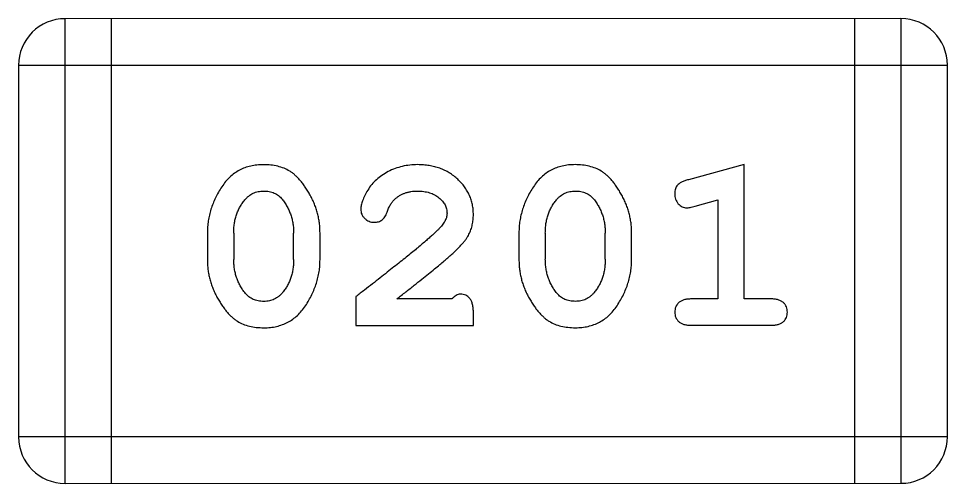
# Model space of a CAD drawing. Header units: millimetres. Extents: x 0 to 297, y 0 to 210.
# Drawn here: x 192.454 to 193.064, y 120.864 to 121.169 of the extents above; entities that cross this region are included whole.
import ezdxf

# ---------------------------------------------------------------- set-up
doc = ezdxf.new("R2010")
doc.units = ezdxf.units.MM
doc.layers.get('0').update_dxf_attribs({"linetype": 'CONTINUOUS'})

msp = doc.modelspace()

# ---------------------------------------------------------------- linework, layer by layer
at = {"color": 7, "linetype": 'Continuous'}
for p, q in [((193.03303, 121.16856), (192.48439, 121.16849)), ((192.48443, 120.86369), (192.48439, 121.16849)), ((192.51491, 120.8637), (192.51487, 121.1685)), ((193.00255, 121.16856), (193.00259, 120.86376)), ((193.03303, 121.16856), (193.03307, 120.86376)), ((192.45391, 121.13801), (193.06351, 121.13809)), ((192.45391, 121.13801), (192.45394, 120.89417)), ((193.06354, 120.89425), (193.06351, 121.13809)), ((192.93019, 121.07278), (192.89362, 121.0629)), ((192.93021, 120.98469), (192.93019, 121.07278)), ((192.89787, 121.0455), (192.91289, 121.04965)), ((192.91289, 121.04965), (192.9129, 120.98469)), ((192.57781, 121.02813), (192.57781, 121.01038)), ((192.59512, 121.02786), (192.59512, 121.01065)), ((192.63445, 121.01066), (192.63445, 121.02786)), ((192.65175, 121.01039), (192.65175, 121.02813)), ((192.78232, 121.02815), (192.78232, 121.0104)), ((192.79963, 121.02788), (192.79963, 121.01068)), ((192.83896, 121.01068), (192.83896, 121.02789)), ((192.85626, 121.01041), (192.85626, 121.02816)), ((192.67535, 120.98623), (192.67536, 120.96735)), ((192.73828, 120.98466), (192.7021, 120.98466)), ((192.9129, 120.98469), (192.8956, 120.98468)), ((192.94751, 120.98469), (192.93021, 120.98469)), ((192.75244, 120.96736), (192.75244, 120.97523)), ((192.67536, 120.96735), (192.75244, 120.96736)), ((192.8956, 120.96738), (192.94751, 120.96739)), ((193.06354, 120.89425), (192.45394, 120.89417)), ((192.48443, 120.86369), (193.03307, 120.86376))]:
    msp.add_line(p, q, dxfattribs=at)
for centre, start, end in [((192.48439, 121.13801), 90.00738, 180.00738), ((193.03303, 121.13808), 0.00738, 90.00738), ((192.48442, 120.89417), 180.00738, 270.00738), ((193.03306, 120.89424), 270.00738, 0.00738)]:
    msp.add_arc(centre, 0.03048, start, end, dxfattribs=at)
for points, knots in [([(192.6146, 121.07274), (192.61317, 121.07271), (192.61036, 121.07263), (192.60627, 121.07192), (192.60244, 121.07079), (192.59886, 121.06921), (192.59556, 121.06714), (192.59251, 121.06464), (192.58972, 121.06167), (192.58726, 121.05828), (192.58506, 121.05469), (192.58314, 121.051), (192.58148, 121.0473), (192.58015, 121.04353), (192.57909, 121.03974), (192.57836, 121.0359), (192.5779, 121.03203), (192.57784, 121.02943), (192.57781, 121.02813)], [0, 0, 0, 0, 0.06692, 0.130834, 0.19258, 0.252759, 0.312631, 0.373411, 0.436359, 0.501894, 0.568244, 0.632472, 0.69556, 0.757163, 0.818592, 0.878885, 0.939235, 1, 1, 1, 1]), ([(192.65175, 121.02813), (192.65173, 121.02921), (192.65169, 121.03135), (192.6514, 121.03454), (192.65086, 121.03768), (192.65019, 121.04078), (192.64927, 121.04383), (192.64816, 121.04684), (192.64686, 121.04981), (192.64536, 121.05269), (192.64376, 121.05542), (192.64213, 121.05798), (192.64047, 121.06029), (192.63881, 121.0624), (192.63709, 121.06425), (192.63539, 121.0659), (192.63365, 121.06733), (192.63129, 121.06889), (192.62811, 121.07049), (192.62394, 121.0718), (192.61939, 121.0726), (192.61624, 121.07269), (192.6146, 121.07274)], [0, 0, 0, 0, 0.049855, 0.099516, 0.148482, 0.19758, 0.246804, 0.296268, 0.346517, 0.397047, 0.446826, 0.49336, 0.537801, 0.579207, 0.617974, 0.654833, 0.689171, 0.722088, 0.786392, 0.853518, 0.924186, 1, 1, 1, 1]), ([(192.71575, 121.07276), (192.71405, 121.0727), (192.7107, 121.07258), (192.70576, 121.07173), (192.70101, 121.07029), (192.69652, 121.06831), (192.69238, 121.06588), (192.68873, 121.063), (192.68558, 121.05976), (192.68307, 121.05618), (192.6811, 121.05262), (192.67964, 121.0493), (192.67871, 121.04627), (192.67856, 121.04433), (192.67849, 121.04343)], [0, 0, 0, 0, 0.098286, 0.193983, 0.289056, 0.384352, 0.477435, 0.566197, 0.652355, 0.737986, 0.818188, 0.887401, 0.94802, 1, 1, 1, 1]), ([(192.75243, 121.04), (192.75239, 121.04111), (192.75232, 121.04331), (192.75186, 121.04655), (192.75103, 121.04965), (192.74991, 121.05263), (192.74844, 121.05548), (192.74666, 121.05819), (192.74455, 121.06078), (192.74216, 121.06322), (192.73951, 121.06545), (192.73666, 121.06743), (192.73361, 121.06907), (192.7304, 121.07045), (192.72699, 121.07146), (192.72341, 121.07224), (192.71964, 121.07267), (192.71706, 121.07273), (192.71575, 121.07276)], [0, 0, 0, 0, 0.060981, 0.120256, 0.178148, 0.236115, 0.293993, 0.352864, 0.413358, 0.476056, 0.539296, 0.602396, 0.665116, 0.728325, 0.792919, 0.859317, 0.928302, 1, 1, 1, 1]), ([(192.81911, 121.07277), (192.81768, 121.07273), (192.81487, 121.07266), (192.81078, 121.07194), (192.80695, 121.07082), (192.80337, 121.06924), (192.80007, 121.06717), (192.79702, 121.06466), (192.79424, 121.06169), (192.79178, 121.0583), (192.78958, 121.05471), (192.78765, 121.05103), (192.78599, 121.04733), (192.78467, 121.04356), (192.7836, 121.03977), (192.78287, 121.03593), (192.78241, 121.03205), (192.78235, 121.02946), (192.78232, 121.02815)], [0, 0, 0, 0, 0.06692, 0.130834, 0.19258, 0.252759, 0.312631, 0.373411, 0.436359, 0.501894, 0.568244, 0.632472, 0.69556, 0.757163, 0.818592, 0.878885, 0.939235, 1, 1, 1, 1]), ([(192.85626, 121.02816), (192.85624, 121.02924), (192.8562, 121.03138), (192.85591, 121.03457), (192.85537, 121.03771), (192.8547, 121.04081), (192.85378, 121.04386), (192.85267, 121.04687), (192.85137, 121.04984), (192.84987, 121.05272), (192.84827, 121.05544), (192.84665, 121.058), (192.84498, 121.06032), (192.84332, 121.06243), (192.8416, 121.06428), (192.8399, 121.06593), (192.83816, 121.06735), (192.8358, 121.06892), (192.83262, 121.07052), (192.82845, 121.07183), (192.82391, 121.07262), (192.82075, 121.07272), (192.81911, 121.07277)], [0, 0, 0, 0, 0.049855, 0.099516, 0.148482, 0.19758, 0.246804, 0.296268, 0.346517, 0.397047, 0.446826, 0.49336, 0.537801, 0.579207, 0.617974, 0.654833, 0.689171, 0.722088, 0.786392, 0.853518, 0.924186, 1, 1, 1, 1]), ([(192.89362, 121.0629), (192.89277, 121.06264), (192.89121, 121.06217), (192.88912, 121.06132), (192.8875, 121.06041), (192.8863, 121.05938), (192.8855, 121.0582), (192.88497, 121.05687), (192.88461, 121.05536), (192.88459, 121.05429), (192.88457, 121.05373)], [0, 0, 0, 0, 0.187321, 0.344927, 0.475328, 0.579604, 0.674244, 0.773631, 0.882025, 1, 1, 1, 1]), ([(192.60236, 121.04964), (192.60277, 121.0501), (192.60358, 121.051), (192.60492, 121.05218), (192.60632, 121.05321), (192.60784, 121.05402), (192.60943, 121.05466), (192.61113, 121.0551), (192.6129, 121.05538), (192.61411, 121.05542), (192.61473, 121.05544)], [0, 0, 0, 0, 0.13042, 0.256046, 0.378133, 0.498725, 0.620452, 0.742761, 0.869406, 1, 1, 1, 1]), ([(192.61473, 121.05544), (192.61536, 121.05543), (192.6166, 121.05541), (192.6184, 121.05515), (192.6201, 121.05474), (192.62168, 121.05415), (192.62315, 121.05341), (192.62451, 121.05249), (192.62577, 121.05141), (192.6265, 121.05058), (192.62687, 121.05016)], [0, 0, 0, 0, 0.138115, 0.270177, 0.397547, 0.520057, 0.63869, 0.757499, 0.878226, 1, 1, 1, 1]), ([(192.70076, 121.05007), (192.70126, 121.05049), (192.70226, 121.05135), (192.70388, 121.05246), (192.70562, 121.05336), (192.70744, 121.05413), (192.70936, 121.05473), (192.71137, 121.05513), (192.71347, 121.05543), (192.7149, 121.05544), (192.71563, 121.05545)], [0, 0, 0, 0, 0.121873, 0.243139, 0.363336, 0.485133, 0.607572, 0.734701, 0.864814, 1, 1, 1, 1]), ([(192.71563, 121.05545), (192.71704, 121.05541), (192.71973, 121.05532), (192.72354, 121.05447), (192.72693, 121.0531), (192.72981, 121.05117), (192.73213, 121.04891), (192.73388, 121.04644), (192.73492, 121.04373), (192.73506, 121.04186), (192.73513, 121.04093)], [0, 0, 0, 0, 0.156344, 0.299348, 0.4327, 0.561, 0.682299, 0.791883, 0.89611, 1, 1, 1, 1]), ([(192.80688, 121.04966), (192.80728, 121.05012), (192.80809, 121.05102), (192.80943, 121.0522), (192.81083, 121.05323), (192.81235, 121.05404), (192.81395, 121.05469), (192.81564, 121.05513), (192.81741, 121.05541), (192.81862, 121.05545), (192.81924, 121.05547)], [0, 0, 0, 0, 0.13042, 0.256046, 0.378133, 0.498725, 0.620452, 0.742761, 0.869406, 1, 1, 1, 1]), ([(192.81924, 121.05547), (192.81987, 121.05545), (192.82111, 121.05543), (192.82291, 121.05518), (192.82461, 121.05477), (192.82619, 121.05417), (192.82766, 121.05343), (192.82902, 121.05251), (192.83028, 121.05144), (192.83102, 121.0506), (192.83138, 121.05018)], [0, 0, 0, 0, 0.138115, 0.270177, 0.397547, 0.520057, 0.63869, 0.757499, 0.878226, 1, 1, 1, 1]), ([(192.59512, 121.02786), (192.59514, 121.02891), (192.5952, 121.03099), (192.59551, 121.03405), (192.59607, 121.03699), (192.59689, 121.03979), (192.59789, 121.04247), (192.59917, 121.04499), (192.60062, 121.04741), (192.60178, 121.04889), (192.60236, 121.04964)], [0, 0, 0, 0, 0.135446, 0.266257, 0.393419, 0.517936, 0.639137, 0.758785, 0.879345, 1, 1, 1, 1]), ([(192.62687, 121.05016), (192.62748, 121.04935), (192.62867, 121.04776), (192.63022, 121.04522), (192.63154, 121.04258), (192.63258, 121.03982), (192.63344, 121.03697), (192.63402, 121.03403), (192.63437, 121.03098), (192.63442, 121.02891), (192.63445, 121.02786)], [0, 0, 0, 0, 0.125331, 0.248948, 0.371201, 0.494032, 0.616811, 0.742104, 0.868849, 1, 1, 1, 1]), ([(192.6958, 121.04156), (192.69611, 121.04246), (192.69671, 121.04416), (192.69792, 121.04645), (192.69918, 121.04847), (192.70025, 121.04955), (192.70076, 121.05007)], [0, 0, 0, 0, 0.285518, 0.544185, 0.781367, 1, 1, 1, 1]), ([(192.79963, 121.02788), (192.79965, 121.02894), (192.79971, 121.03102), (192.80002, 121.03408), (192.80058, 121.03702), (192.80141, 121.03982), (192.8024, 121.0425), (192.80368, 121.04501), (192.80513, 121.04744), (192.80629, 121.04892), (192.80688, 121.04966)], [0, 0, 0, 0, 0.135446, 0.266257, 0.393419, 0.517936, 0.639137, 0.758785, 0.879345, 1, 1, 1, 1]), ([(192.83138, 121.05018), (192.83199, 121.04938), (192.83319, 121.04779), (192.83473, 121.04525), (192.83605, 121.0426), (192.83709, 121.03985), (192.83795, 121.037), (192.83853, 121.03405), (192.83888, 121.031), (192.83893, 121.02894), (192.83896, 121.02789)], [0, 0, 0, 0, 0.125331, 0.248948, 0.371201, 0.494032, 0.616811, 0.742104, 0.868849, 1, 1, 1, 1]), ([(192.88457, 121.05373), (192.8846, 121.0531), (192.88465, 121.05188), (192.88512, 121.05014), (192.88583, 121.04852), (192.88686, 121.04712), (192.88807, 121.04595), (192.88943, 121.04508), (192.89092, 121.04457), (192.89195, 121.0445), (192.89247, 121.04446)], [0, 0, 0, 0, 0.138815, 0.27042, 0.39836, 0.52875, 0.654955, 0.771147, 0.884581, 1, 1, 1, 1]), ([(192.67849, 121.04343), (192.67853, 121.04288), (192.67859, 121.0418), (192.67911, 121.04025), (192.67994, 121.0388), (192.68107, 121.03749), (192.68242, 121.03639), (192.68395, 121.0356), (192.68559, 121.03506), (192.68673, 121.03502), (192.68732, 121.035)], [0, 0, 0, 0, 0.120856, 0.239483, 0.360995, 0.490166, 0.620982, 0.746416, 0.870253, 1, 1, 1, 1]), ([(192.89247, 121.04446), (192.8928, 121.04448), (192.89356, 121.04452), (192.8948, 121.04474), (192.89627, 121.04506), (192.89731, 121.04534), (192.89787, 121.0455)], [0, 0, 0, 0, 0.183151, 0.413144, 0.682305, 1, 1, 1, 1]), ([(192.68732, 121.035), (192.68781, 121.03502), (192.68876, 121.03506), (192.69013, 121.03532), (192.69138, 121.03579), (192.69252, 121.03648), (192.69355, 121.03738), (192.69442, 121.03855), (192.6952, 121.03996), (192.69559, 121.04101), (192.6958, 121.04156)], [0, 0, 0, 0, 0.127347, 0.246131, 0.359406, 0.470543, 0.586092, 0.711469, 0.847022, 1, 1, 1, 1]), ([(192.73513, 121.04093), (192.73507, 121.04014), (192.73494, 121.03851), (192.73396, 121.03607), (192.73244, 121.03359), (192.73108, 121.03204), (192.73036, 121.03122)], [0, 0, 0, 0, 0.212836, 0.442809, 0.70317, 1, 1, 1, 1]), ([(192.73567, 121.0117), (192.73655, 121.01247), (192.73824, 121.01396), (192.74061, 121.01618), (192.74272, 121.01829), (192.7446, 121.02027), (192.74621, 121.02215), (192.74756, 121.02392), (192.74868, 121.02555), (192.7498, 121.02761), (192.75087, 121.03016), (192.75178, 121.03333), (192.75234, 121.03662), (192.7524, 121.03886), (192.75243, 121.04)], [0, 0, 0, 0, 0.103002, 0.197728, 0.285279, 0.365235, 0.437224, 0.502446, 0.560545, 0.611446, 0.707576, 0.80349, 0.900532, 1, 1, 1, 1]), ([(192.73036, 121.03122), (192.72992, 121.03076), (192.72896, 121.02978), (192.72736, 121.02823), (192.72547, 121.02649), (192.72329, 121.02457), (192.72084, 121.02244), (192.71812, 121.0201), (192.71508, 121.0176), (192.71178, 121.01489), (192.70821, 121.01197), (192.70434, 121.00887), (192.70021, 121.00557), (192.69579, 121.00208), (192.69107, 120.9984), (192.68608, 120.99452), (192.68082, 120.99043), (192.67721, 120.98765), (192.67535, 120.98623)], [0, 0, 0, 0, 0.026647, 0.057942, 0.094152, 0.134806, 0.180631, 0.231142, 0.286385, 0.346321, 0.411439, 0.481035, 0.555329, 0.634592, 0.718826, 0.807759, 0.901393, 1, 1, 1, 1]), ([(192.57781, 121.01038), (192.57783, 121.0093), (192.57787, 121.00718), (192.57818, 121.004), (192.57866, 121.00087), (192.57936, 120.99778), (192.58023, 120.99473), (192.58137, 120.99174), (192.58262, 120.98877), (192.5841, 120.9859), (192.58568, 120.98316), (192.5873, 120.98062), (192.58895, 120.97831), (192.59059, 120.9762), (192.59229, 120.97434), (192.59399, 120.97267), (192.59573, 120.97125), (192.59809, 120.96965), (192.60127, 120.96805), (192.60547, 120.96674), (192.61004, 120.96591), (192.61322, 120.96582), (192.61486, 120.96577)], [0, 0, 0, 0, 0.049886, 0.09882, 0.148132, 0.19689, 0.246038, 0.295176, 0.345305, 0.395692, 0.445312, 0.491875, 0.535813, 0.577009, 0.616081, 0.652689, 0.687585, 0.720206, 0.785062, 0.85223, 0.923759, 1, 1, 1, 1]), ([(192.60277, 120.98836), (192.60215, 120.98915), (192.60093, 120.99072), (192.5994, 120.99328), (192.59805, 120.9959), (192.59699, 120.99866), (192.59616, 121.00151), (192.59553, 121.00447), (192.5952, 121.00753), (192.59514, 121.0096), (192.59512, 121.01065)], [0, 0, 0, 0, 0.124927, 0.248361, 0.370889, 0.492583, 0.61616, 0.741472, 0.869044, 1, 1, 1, 1]), ([(192.61486, 120.96577), (192.61631, 120.96581), (192.61913, 120.96588), (192.62322, 120.9666), (192.62705, 120.96772), (192.63063, 120.96931), (192.63396, 120.97133), (192.63699, 120.97386), (192.6398, 120.9768), (192.64225, 120.98019), (192.64445, 120.98378), (192.64641, 120.98745), (192.64805, 120.99118), (192.64942, 120.99494), (192.65044, 120.99875), (192.65122, 121.00259), (192.65167, 121.00648), (192.65172, 121.00908), (192.65175, 121.01039)], [0, 0, 0, 0, 0.067217, 0.131051, 0.19272, 0.252824, 0.312745, 0.373449, 0.436041, 0.501494, 0.567761, 0.632087, 0.695096, 0.757109, 0.817993, 0.878657, 0.939311, 1, 1, 1, 1]), ([(192.63445, 121.01066), (192.63442, 121.0096), (192.63437, 121.00752), (192.63405, 121.00446), (192.6335, 121.00153), (192.63266, 120.99874), (192.63168, 120.99605), (192.63039, 120.99353), (192.62894, 120.9911), (192.62778, 120.98962), (192.6272, 120.98888)], [0, 0, 0, 0, 0.135449, 0.266263, 0.393429, 0.516942, 0.639128, 0.758779, 0.879341, 1, 1, 1, 1]), ([(192.7021, 120.98466), (192.7041, 120.98622), (192.70792, 120.98921), (192.71339, 120.99353), (192.71837, 120.99746), (192.72281, 121.00104), (192.72677, 121.00421), (192.73018, 121.00704), (192.7331, 121.00949), (192.73487, 121.01101), (192.73567, 121.0117)], [0, 0, 0, 0, 0.176662, 0.337826, 0.484741, 0.617764, 0.73494, 0.837793, 0.926412, 1, 1, 1, 1]), ([(192.78232, 121.0104), (192.78234, 121.00933), (192.78238, 121.0072), (192.78269, 121.00403), (192.78317, 121.0009), (192.78387, 120.9978), (192.78474, 120.99476), (192.78588, 120.99177), (192.78713, 120.9888), (192.78862, 120.98593), (192.79019, 120.98319), (192.79181, 120.98065), (192.79346, 120.97834), (192.7951, 120.97623), (192.7968, 120.97437), (192.7985, 120.9727), (192.80024, 120.97128), (192.8026, 120.96968), (192.80578, 120.96807), (192.80998, 120.96676), (192.81455, 120.96594), (192.81773, 120.96584), (192.81937, 120.9658)], [0, 0, 0, 0, 0.049886, 0.09882, 0.148132, 0.19689, 0.246038, 0.295176, 0.345305, 0.395692, 0.445312, 0.491875, 0.535813, 0.577009, 0.616081, 0.652689, 0.687585, 0.720206, 0.785062, 0.85223, 0.923759, 1, 1, 1, 1]), ([(192.80728, 120.98838), (192.80666, 120.98917), (192.80544, 120.99075), (192.80391, 120.9933), (192.80256, 120.99593), (192.80151, 120.99868), (192.80067, 121.00154), (192.80004, 121.00449), (192.79971, 121.00756), (192.79966, 121.00963), (192.79963, 121.01068)], [0, 0, 0, 0, 0.124927, 0.248361, 0.370889, 0.492583, 0.61616, 0.741472, 0.869044, 1, 1, 1, 1]), ([(192.81937, 120.9658), (192.82082, 120.96583), (192.82364, 120.96591), (192.82773, 120.96662), (192.83156, 120.96774), (192.83514, 120.96934), (192.83847, 120.97136), (192.8415, 120.97388), (192.84431, 120.97682), (192.84676, 120.98021), (192.84896, 120.98381), (192.85092, 120.98748), (192.85256, 120.9912), (192.85393, 120.99496), (192.85495, 120.99877), (192.85573, 121.00261), (192.85618, 121.0065), (192.85623, 121.00911), (192.85626, 121.01041)], [0, 0, 0, 0, 0.067217, 0.131051, 0.19272, 0.252824, 0.312745, 0.373449, 0.436041, 0.501494, 0.567761, 0.632087, 0.695096, 0.757109, 0.817993, 0.878657, 0.939311, 1, 1, 1, 1]), ([(192.83896, 121.01068), (192.83893, 121.00962), (192.83888, 121.00755), (192.83856, 121.00449), (192.83801, 121.00155), (192.83717, 120.99876), (192.8362, 120.99608), (192.8349, 120.99355), (192.83345, 120.99113), (192.83229, 120.98965), (192.83171, 120.9889)], [0, 0, 0, 0, 0.135449, 0.266263, 0.393429, 0.516942, 0.639128, 0.758779, 0.879341, 1, 1, 1, 1]), ([(192.61491, 120.98307), (192.61427, 120.98308), (192.61303, 120.98311), (192.61121, 120.98336), (192.60951, 120.98377), (192.60793, 120.98437), (192.60646, 120.98511), (192.6051, 120.98602), (192.60386, 120.98711), (192.60313, 120.98794), (192.60277, 120.98836)], [0, 0, 0, 0, 0.139844, 0.271849, 0.399162, 0.521619, 0.6402, 0.758957, 0.87828, 1, 1, 1, 1]), ([(192.6272, 120.98888), (192.6268, 120.98842), (192.62601, 120.98751), (192.62467, 120.98633), (192.62325, 120.98532), (192.62175, 120.98449), (192.62016, 120.98385), (192.61848, 120.98341), (192.61673, 120.98313), (192.61553, 120.98309), (192.61491, 120.98307)], [0, 0, 0, 0, 0.129853, 0.25607, 0.380154, 0.49978, 0.62208, 0.743277, 0.868791, 1, 1, 1, 1]), ([(192.74379, 120.98781), (192.74334, 120.98777), (192.7424, 120.98768), (192.74101, 120.98702), (192.7396, 120.98603), (192.73874, 120.98514), (192.73828, 120.98466)], [0, 0, 0, 0, 0.20611, 0.432681, 0.695597, 1, 1, 1, 1]), ([(192.75244, 120.97523), (192.75242, 120.97629), (192.75238, 120.97827), (192.75193, 120.98097), (192.75127, 120.98322), (192.7502, 120.98496), (192.74889, 120.98626), (192.74737, 120.98716), (192.74564, 120.98773), (192.74442, 120.98778), (192.74379, 120.98781)], [0, 0, 0, 0, 0.1844, 0.34094, 0.473574, 0.586824, 0.690029, 0.789175, 0.890445, 1, 1, 1, 1]), ([(192.81942, 120.9831), (192.81878, 120.98311), (192.81754, 120.98313), (192.81572, 120.98339), (192.81402, 120.9838), (192.81244, 120.98439), (192.81097, 120.98514), (192.80961, 120.98605), (192.80838, 120.98714), (192.80765, 120.98797), (192.80728, 120.98838)], [0, 0, 0, 0, 0.139844, 0.271849, 0.399162, 0.521619, 0.6402, 0.758957, 0.87828, 1, 1, 1, 1]), ([(192.83171, 120.9889), (192.83131, 120.98844), (192.83052, 120.98754), (192.82918, 120.98635), (192.82776, 120.98535), (192.82626, 120.98451), (192.82467, 120.98388), (192.823, 120.98344), (192.82124, 120.98316), (192.82004, 120.98312), (192.81942, 120.9831)], [0, 0, 0, 0, 0.129853, 0.25607, 0.380154, 0.49978, 0.62208, 0.743277, 0.868791, 1, 1, 1, 1]), ([(192.8956, 120.98468), (192.8947, 120.98466), (192.89302, 120.98462), (192.89069, 120.98416), (192.88874, 120.9834), (192.88717, 120.98234), (192.88603, 120.98099), (192.88518, 120.9795), (192.88468, 120.97782), (192.88462, 120.97664), (192.88458, 120.97603)], [0, 0, 0, 0, 0.169102, 0.317658, 0.446239, 0.563118, 0.671828, 0.776546, 0.884858, 1, 1, 1, 1]), ([(192.95852, 120.97604), (192.95849, 120.97665), (192.95843, 120.97783), (192.95792, 120.97951), (192.95708, 120.98101), (192.95592, 120.98233), (192.95437, 120.98342), (192.95241, 120.98417), (192.95009, 120.98463), (192.94841, 120.98467), (192.94751, 120.98469)], [0, 0, 0, 0, 0.11517, 0.223509, 0.328254, 0.438012, 0.553651, 0.682263, 0.830856, 1, 1, 1, 1]), ([(192.88458, 120.97603), (192.88462, 120.97542), (192.88468, 120.97424), (192.88519, 120.97255), (192.88602, 120.97105), (192.88717, 120.9697), (192.88873, 120.96863), (192.8907, 120.96791), (192.89302, 120.96744), (192.8947, 120.9674), (192.8956, 120.96738)], [0, 0, 0, 0, 0.115051, 0.223278, 0.329269, 0.437893, 0.554681, 0.682591, 0.83103, 1, 1, 1, 1]), ([(192.94751, 120.96739), (192.94841, 120.96741), (192.95009, 120.96745), (192.95241, 120.96792), (192.95438, 120.96863), (192.95592, 120.96972), (192.95709, 120.97104), (192.95792, 120.97256), (192.95843, 120.97424), (192.95849, 120.97543), (192.95852, 120.97604)], [0, 0, 0, 0, 0.169012, 0.317488, 0.445429, 0.560977, 0.67065, 0.776666, 0.88492, 1, 1, 1, 1])]:
    msp.add_open_spline(points, degree=3, knots=knots, dxfattribs=at)

doc.saveas('drawing.dxf')
